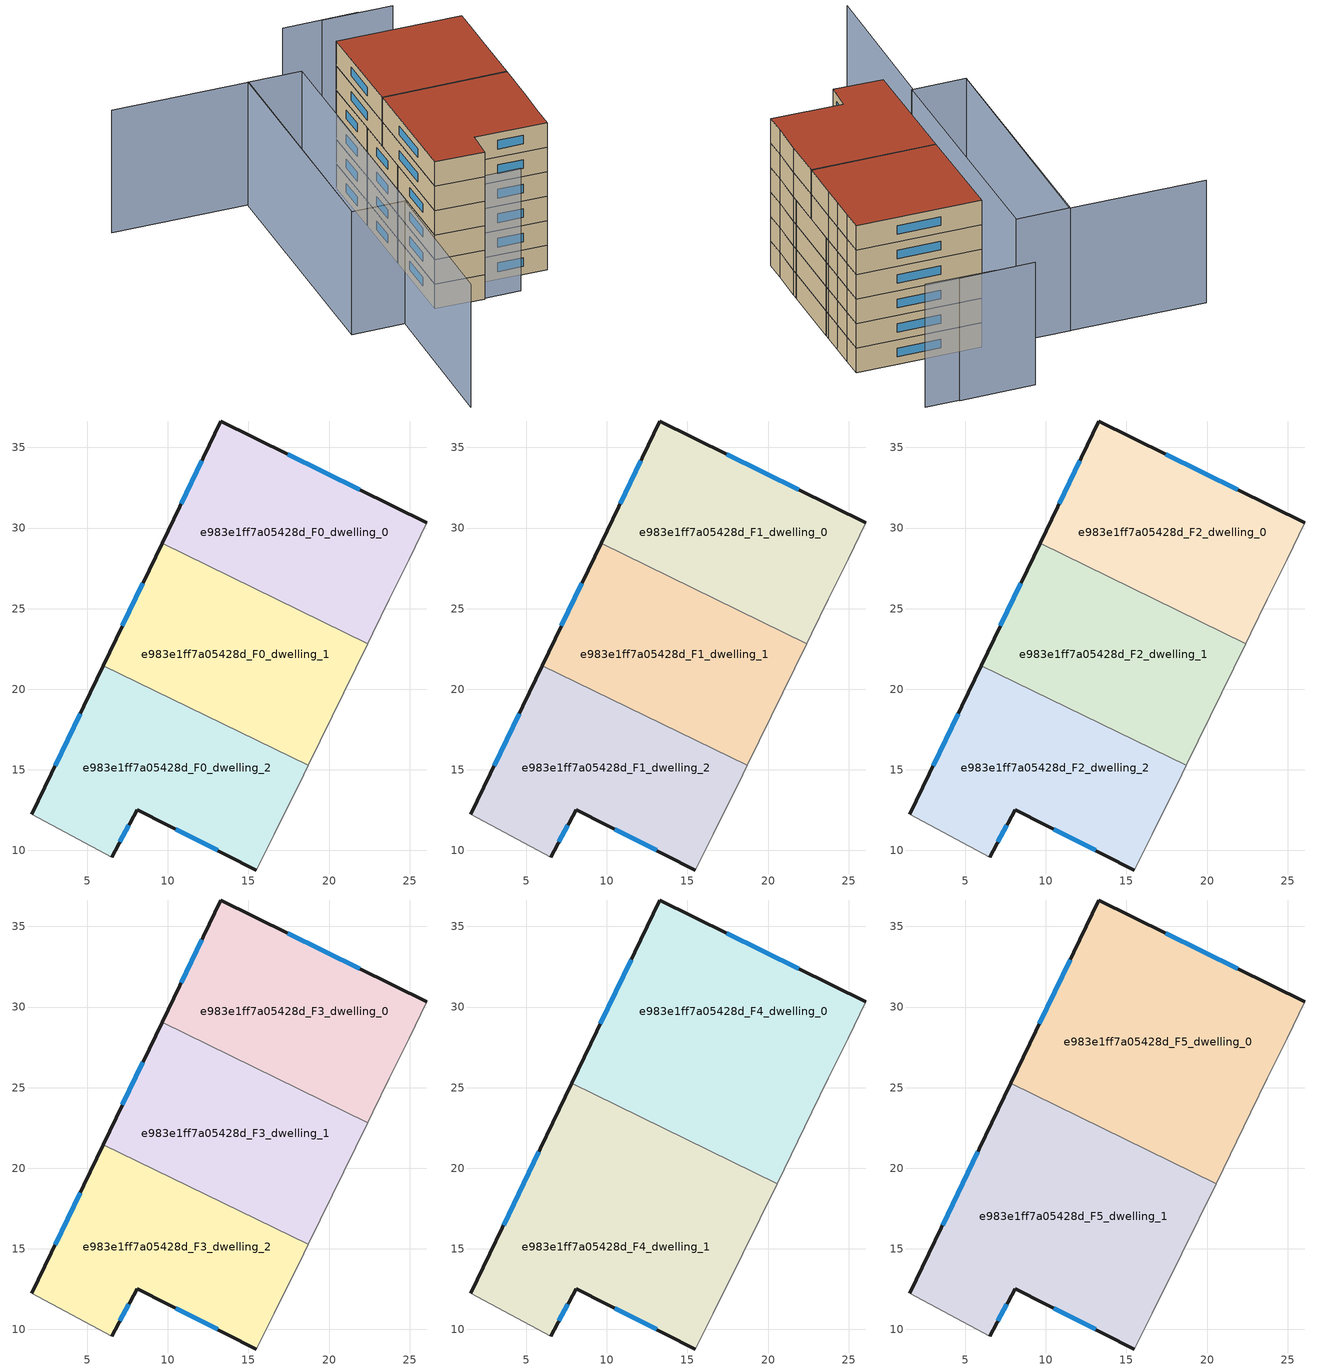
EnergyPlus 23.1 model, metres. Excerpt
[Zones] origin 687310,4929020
e983e1ff7a05428d_F0_dwelling_0
 floor ground (EU_floor_Construction): 26.06,30.33 24.96,28.07 23.74,25.58 22.72,23.47 22.41,22.83 9.64,29.05 13.29,36.64 z0
 wall outside (EU_wall_Construction): 26.06,30.33 13.29,36.64 9.64,29.05 z0:3
 wall adiabatic (EU_wall_Construction): 22.41,22.83 22.72,23.47 23.74,25.58 24.96,28.07 26.06,30.33 z0:3
 wall to e983e1ff7a05428d_F0_dwelling_1 (EU_wall_Construction): 9.64,29.05 22.41,22.83 z0:3
 window (EU_Window_Construction): 12.1,34.17 10.83,31.52 / 21.91,32.38 17.45,34.59 z0.98:2.02
e983e1ff7a05428d_F0_dwelling_1
 floor ground (EU_floor_Construction): 22.41,22.83 18.71,15.27 5.99,21.46 9.64,29.05 z0
 wall outside (EU_wall_Construction): 9.64,29.05 5.99,21.46 z0:3
 wall adiabatic (EU_wall_Construction): 18.71,15.27 22.41,22.83 z0:3
 wall to e983e1ff7a05428d_F0_dwelling_2 (EU_wall_Construction): 5.99,21.47 18.71,15.27 z0:3
 window (EU_Window_Construction): 8.45,26.58 7.18,23.93 z0.98:2.02
e983e1ff7a05428d_F0_dwelling_2
 floor ground (EU_floor_Construction): 18.71,15.27 18.43,14.69 16.59,11.01 15.48,8.78 8.09,12.53 6.5,9.58 1.55,12.24 5.99,21.46 z0
 wall outside (EU_wall_Construction): 5.99,21.46 1.55,12.24 / 6.5,9.58 8.09,12.53 15.48,8.78 z0:3
 wall adiabatic (EU_wall_Construction): 1.55,12.24 6.5,9.58 / 15.48,8.78 16.59,11.01 18.43,14.69 18.71,15.27 z0:3
 window (EU_Window_Construction): 4.55,18.47 3,15.24 / 10.5,11.31 13.08,10 / 7.02,10.54 7.58,11.57 z0.98:2.02
e983e1ff7a05428d_F1_dwelling_0
 floor to e983e1ff7a05428d_F0_dwelling_0 (EU_floor_Construction): 26.06,30.33 24.96,28.07 23.74,25.58 22.72,23.47 22.41,22.83 9.64,29.05 13.29,36.64 z3
 wall outside (EU_wall_Construction): 26.06,30.33 13.29,36.64 9.64,29.05 z3:6
 wall adiabatic (EU_wall_Construction): 22.41,22.83 22.72,23.47 23.74,25.58 24.96,28.07 26.06,30.33 z3:6
 wall to e983e1ff7a05428d_F1_dwelling_1 (EU_wall_Construction): 9.64,29.05 22.41,22.83 z3:6
 window (EU_Window_Construction): 12.1,34.17 10.83,31.52 / 21.91,32.38 17.45,34.59 z3.98:5.02
e983e1ff7a05428d_F1_dwelling_1
 floor to e983e1ff7a05428d_F0_dwelling_1 (EU_floor_Construction): 22.41,22.83 18.71,15.27 5.99,21.46 9.64,29.05 z3
 wall outside (EU_wall_Construction): 9.64,29.05 5.99,21.46 z3:6
 wall adiabatic (EU_wall_Construction): 18.71,15.27 22.41,22.83 z3:6
 wall to e983e1ff7a05428d_F1_dwelling_2 (EU_wall_Construction): 5.99,21.47 18.71,15.27 z3:6
 window (EU_Window_Construction): 8.45,26.58 7.18,23.93 z3.98:5.02
e983e1ff7a05428d_F1_dwelling_2
 floor to e983e1ff7a05428d_F0_dwelling_2 (EU_floor_Construction): 18.71,15.27 18.43,14.69 16.59,11.01 15.48,8.78 8.09,12.53 6.5,9.58 1.55,12.24 5.99,21.46 z3
 wall outside (EU_wall_Construction): 5.99,21.46 1.55,12.24 / 6.5,9.58 8.09,12.53 15.48,8.78 z3:6
 wall adiabatic (EU_wall_Construction): 1.55,12.24 6.5,9.58 / 15.48,8.78 16.59,11.01 18.43,14.69 18.71,15.27 z3:6
 window (EU_Window_Construction): 4.55,18.47 3,15.24 / 10.5,11.31 13.08,10 / 7.02,10.54 7.58,11.57 z3.98:5.02
e983e1ff7a05428d_F2_dwelling_0
 floor to e983e1ff7a05428d_F1_dwelling_0 (EU_floor_Construction): 26.06,30.33 24.96,28.07 23.74,25.58 22.72,23.47 22.41,22.83 9.64,29.05 13.29,36.64 z6
 wall outside (EU_wall_Construction): 26.06,30.33 13.29,36.64 9.64,29.05 z6:9
 wall adiabatic (EU_wall_Construction): 22.41,22.83 22.72,23.47 23.74,25.58 24.96,28.07 26.06,30.33 z6:9
 wall to e983e1ff7a05428d_F2_dwelling_1 (EU_wall_Construction): 9.64,29.05 22.41,22.83 z6:9
 window (EU_Window_Construction): 12.1,34.17 10.83,31.52 / 21.91,32.38 17.45,34.59 z6.98:8.02
e983e1ff7a05428d_F2_dwelling_1
 floor to e983e1ff7a05428d_F1_dwelling_1 (EU_floor_Construction): 22.41,22.83 18.71,15.27 5.99,21.46 9.64,29.05 z6
 wall outside (EU_wall_Construction): 9.64,29.05 5.99,21.46 z6:9
 wall adiabatic (EU_wall_Construction): 18.71,15.27 22.41,22.83 z6:9
 wall to e983e1ff7a05428d_F2_dwelling_2 (EU_wall_Construction): 5.99,21.47 18.71,15.27 z6:9
 window (EU_Window_Construction): 8.45,26.58 7.18,23.93 z6.98:8.02
e983e1ff7a05428d_F2_dwelling_2
 floor to e983e1ff7a05428d_F1_dwelling_2 (EU_floor_Construction): 18.71,15.27 18.43,14.69 16.59,11.01 15.48,8.78 8.09,12.53 6.5,9.58 1.55,12.24 5.99,21.46 z6
 wall outside (EU_wall_Construction): 5.99,21.46 1.55,12.24 / 6.5,9.58 8.09,12.53 15.48,8.78 z6:9
 wall adiabatic (EU_wall_Construction): 1.55,12.24 6.5,9.58 / 15.48,8.78 16.59,11.01 18.43,14.69 18.71,15.27 z6:9
 window (EU_Window_Construction): 4.55,18.47 3,15.24 / 10.5,11.31 13.08,10 / 7.02,10.54 7.58,11.57 z6.98:8.02
e983e1ff7a05428d_F3_dwelling_0
 floor to e983e1ff7a05428d_F2_dwelling_0 (EU_floor_Construction): 26.06,30.33 24.96,28.07 23.74,25.58 22.72,23.47 22.41,22.83 9.64,29.05 13.29,36.64 z9
 wall outside (EU_wall_Construction): 26.06,30.33 13.29,36.64 9.64,29.05 z9:12
 wall adiabatic (EU_wall_Construction): 22.41,22.83 22.72,23.47 23.74,25.58 24.96,28.07 26.06,30.33 z9:12
 wall to e983e1ff7a05428d_F3_dwelling_1 (EU_wall_Construction): 9.64,29.05 22.41,22.83 z9:12
 window (EU_Window_Construction): 12.1,34.17 10.83,31.52 / 21.91,32.38 17.45,34.59 z9.98:11.02
e983e1ff7a05428d_F3_dwelling_1
 floor to e983e1ff7a05428d_F2_dwelling_1 (EU_floor_Construction): 22.41,22.83 18.71,15.27 5.99,21.46 9.64,29.05 z9
 wall outside (EU_wall_Construction): 9.64,29.05 5.99,21.46 z9:12
 wall adiabatic (EU_wall_Construction): 18.71,15.27 22.41,22.83 z9:12
 wall to e983e1ff7a05428d_F3_dwelling_2 (EU_wall_Construction): 5.99,21.47 18.71,15.27 z9:12
 window (EU_Window_Construction): 8.45,26.58 7.18,23.93 z9.98:11.02
e983e1ff7a05428d_F3_dwelling_2
 floor to e983e1ff7a05428d_F2_dwelling_2 (EU_floor_Construction): 18.71,15.27 18.43,14.69 16.59,11.01 15.48,8.78 8.09,12.53 6.5,9.58 1.55,12.24 5.99,21.46 z9
 wall outside (EU_wall_Construction): 5.99,21.46 1.55,12.24 / 6.5,9.58 8.09,12.53 15.48,8.78 z9:12
 wall adiabatic (EU_wall_Construction): 1.55,12.24 6.5,9.58 / 15.48,8.78 16.59,11.01 18.43,14.69 18.71,15.27 z9:12
 window (EU_Window_Construction): 4.55,18.47 3,15.24 / 10.5,11.31 13.08,10 / 7.02,10.54 7.58,11.57 z9.98:11.02
e983e1ff7a05428d_F4_dwelling_0
 floor to e983e1ff7a05428d_F3_dwelling_0 (EU_floor_Construction): 26.06,30.33 24.96,28.07 23.74,25.58 22.41,22.83 9.64,29.05 13.29,36.64 z12
 floor to e983e1ff7a05428d_F3_dwelling_1 (EU_floor_Construction): 22.41,22.83 20.56,19.05 7.82,25.26 9.64,29.05 z12
 wall outside (EU_wall_Construction): 26.06,30.33 13.29,36.64 7.82,25.26 z12:15
 wall adiabatic (EU_wall_Construction): 20.56,19.05 22.72,23.47 23.74,25.58 24.96,28.07 26.06,30.33 z12:15
 wall to e983e1ff7a05428d_F4_dwelling_1 (EU_wall_Construction): 7.82,25.26 20.56,19.05 z12:15
 window (EU_Window_Construction): 11.51,32.94 9.6,28.96 / 21.91,32.38 17.45,34.59 z12.98:14.02
e983e1ff7a05428d_F4_dwelling_1
 floor to e983e1ff7a05428d_F3_dwelling_1 (EU_floor_Construction): 20.56,19.05 18.71,15.27 5.99,21.46 7.82,25.26 z12
 floor to e983e1ff7a05428d_F3_dwelling_2 (EU_floor_Construction): 18.71,15.27 18.43,14.69 16.59,11.01 15.48,8.78 8.09,12.53 6.5,9.58 1.55,12.24 5.99,21.46 z12
 wall outside (EU_wall_Construction): 7.82,25.26 1.55,12.24 / 6.5,9.58 8.09,12.53 15.48,8.78 z12:15
 wall adiabatic (EU_wall_Construction): 1.55,12.24 6.5,9.58 / 15.48,8.78 16.59,11.01 18.43,14.69 20.56,19.05 z12:15
 window (EU_Window_Construction): 5.78,21.03 3.59,16.48 / 10.5,11.31 13.08,10 / 7.02,10.54 7.58,11.57 z12.98:14.02
e983e1ff7a05428d_F5_dwelling_0
 floor to e983e1ff7a05428d_F4_dwelling_0 (EU_floor_Construction): 26.06,30.33 24.96,28.07 23.74,25.58 22.72,23.47 20.56,19.05 7.82,25.26 13.29,36.64 z15
 wall outside (EU_wall_Construction): 26.06,30.33 13.29,36.64 7.82,25.26 z15:18
 wall adiabatic (EU_wall_Construction): 20.56,19.05 22.72,23.47 23.74,25.58 24.96,28.07 26.06,30.33 z15:18
 wall to e983e1ff7a05428d_F5_dwelling_1 (EU_wall_Construction): 7.82,25.26 20.56,19.05 z15:18
 window (EU_Window_Construction): 11.51,32.94 9.6,28.96 / 21.91,32.38 17.45,34.59 z15.98:17.02
 roof outside (EU_roof_Construction): 20.56,19.05 22.72,23.47 23.74,25.58 24.96,28.07 26.06,30.33 13.29,36.64 7.82,25.26 z18
e983e1ff7a05428d_F5_dwelling_1
 floor to e983e1ff7a05428d_F4_dwelling_1 (EU_floor_Construction): 20.56,19.05 18.43,14.69 16.59,11.01 15.48,8.78 8.09,12.53 6.5,9.58 1.55,12.24 7.82,25.26 z15
 wall outside (EU_wall_Construction): 7.82,25.26 1.55,12.24 / 6.5,9.58 8.09,12.53 15.48,8.78 z15:18
 wall adiabatic (EU_wall_Construction): 1.55,12.24 6.5,9.58 / 15.48,8.78 16.59,11.01 18.43,14.69 20.56,19.05 z15:18
 window (EU_Window_Construction): 5.78,21.03 3.59,16.48 / 10.5,11.31 13.08,10 / 7.02,10.54 7.58,11.57 z15.98:17.02
 roof outside (EU_roof_Construction): 16.59,11.01 18.43,14.69 20.56,19.05 7.82,25.26 1.55,12.24 6.5,9.58 8.09,12.53 15.48,8.78 z18
shading: 1.55,12.24 10.35,7.96 / -2.82,12.58 -11.12,-4.2 / -9.42,48.11 4.55,41.24 / 4.55,41.24 -8.23,15.24 / 26.47,40.47 19.33,44.09 / 23.08,42.3 15.29,46.02 / -8.27,15.18 4.44,41.29 / 4.44,41.29 10.01,38.58 / 10.01,38.58 -2.7,12.47 / -2.7,12.47 -8.27,15.18 z0:15
[Building]
EU S2 Campaign: North Axis=0; Terrain=City; Solar Distribution=FullExterior
[Site:Location]
Bologna: Latitude=44.5; Longitude=11.25; Time Zone=1; Elevation=37
[SizingPeriod:WeatherFileDays]
AnnualSizingPeriod: Begin Month=1; Begin Day of Month=1; End Month=12; End Day of Month=31; Day of Week for Start Day=Monday; Use Weather File Daylight Saving Period=No; Use Weather File Rain and Snow Indicators=No
[MATERIAL]
EU_InternalMass_Material: Roughness=MediumRough; Thickness=0.1; Conductivity=1; Density=1800; Specific Heat=900; Thermal Absorptance=0.9; Solar Absorptance=0.7; Visible Absorptance=0.7
[MATERIAL:NOMASS] Roughness=MediumRough; Thermal Absorptance=0.9; Solar Absorptance=0.7; Visible Absorptance=0.7
Name | Thermal Resistance
EU_wall_NoMass | 0.905828
EU_roof_NoMass | 0.37593
EU_floor_NoMass | 0.67114
[WINDOWMATERIAL:SIMPLEGLAZINGSYSTEM]
EU_Window_SimpleGlazing: UFactor=4.52486; Solar Heat Gain Coefficient=0.85; Visible Transmittance=0.85
[CONSTRUCTION]
EU_wall_Construction: EU_wall_NoMass
EU_roof_Construction: EU_roof_NoMass
EU_floor_Construction: EU_floor_NoMass
EU_InternalMass_Construction: EU_InternalMass_Material
EU_Window_Construction: EU_Window_SimpleGlazing
[ZONE] Type=1; Multiplier=1; Ceiling Height=autocalculate; Floor Area=autocalculate; Part of Total Floor Area=Yes
Name | Volume
e983e1ff7a05428d_F0_dwelling_0 | 357.862
e983e1ff7a05428d_F1_dwelling_0; e983e1ff7a05428d_F2_dwelling_0; e983e1ff7a05428d_F3_dwelling_0 | 357.861
e983e1ff7a05428d_F4_dwelling_0 | 536.791
e983e1ff7a05428d_F5_dwelling_0 | 536.807
e983e1ff7a05428d_F0_dwelling_1; e983e1ff7a05428d_F1_dwelling_1; e983e1ff7a05428d_F2_dwelling_1; e983e1ff7a05428d_F3_dwelling_1 | 357.848
e983e1ff7a05428d_F4_dwelling_1 | 536.762
e983e1ff7a05428d_F5_dwelling_1 | 536.774
e983e1ff7a05428d_F0_dwelling_2 | 357.868
e983e1ff7a05428d_F1_dwelling_2; e983e1ff7a05428d_F2_dwelling_2; e983e1ff7a05428d_F3_dwelling_2 | 357.869
[INTERNALMASS] Construction=EU_InternalMass_Construction
Name | Zone or ZoneList | Surface Area
e983e1ff7a05428d_F0_dwelling_0_EU_InternalMass | e983e1ff7a05428d_F0_dwelling_0 | 119.287
e983e1ff7a05428d_F0_dwelling_1_EU_InternalMass | e983e1ff7a05428d_F0_dwelling_1 | 119.283
e983e1ff7a05428d_F0_dwelling_2_EU_InternalMass | e983e1ff7a05428d_F0_dwelling_2 | 119.289
e983e1ff7a05428d_F1_dwelling_0_EU_InternalMass | e983e1ff7a05428d_F1_dwelling_0 | 119.287
e983e1ff7a05428d_F1_dwelling_1_EU_InternalMass | e983e1ff7a05428d_F1_dwelling_1 | 119.283
e983e1ff7a05428d_F1_dwelling_2_EU_InternalMass | e983e1ff7a05428d_F1_dwelling_2 | 119.289
e983e1ff7a05428d_F2_dwelling_0_EU_InternalMass | e983e1ff7a05428d_F2_dwelling_0 | 119.287
e983e1ff7a05428d_F2_dwelling_1_EU_InternalMass | e983e1ff7a05428d_F2_dwelling_1 | 119.283
e983e1ff7a05428d_F2_dwelling_2_EU_InternalMass | e983e1ff7a05428d_F2_dwelling_2 | 119.289
e983e1ff7a05428d_F3_dwelling_0_EU_InternalMass | e983e1ff7a05428d_F3_dwelling_0 | 119.287
e983e1ff7a05428d_F3_dwelling_1_EU_InternalMass | e983e1ff7a05428d_F3_dwelling_1 | 119.283
e983e1ff7a05428d_F3_dwelling_2_EU_InternalMass | e983e1ff7a05428d_F3_dwelling_2 | 119.289
e983e1ff7a05428d_F4_dwelling_0_EU_InternalMass | e983e1ff7a05428d_F4_dwelling_0 | 178.936
e983e1ff7a05428d_F4_dwelling_1_EU_InternalMass | e983e1ff7a05428d_F4_dwelling_1 | 178.924
e983e1ff7a05428d_F5_dwelling_0_EU_InternalMass | e983e1ff7a05428d_F5_dwelling_0 | 178.936
e983e1ff7a05428d_F5_dwelling_1_EU_InternalMass | e983e1ff7a05428d_F5_dwelling_1 | 178.924
[OTHEREQUIPMENT] Fuel Type=Electricity; Design Level Calculation Method=Watts/Area; Power per Zone Floor Area=1; Fraction Latent=0; Fraction Radiant=0; Fraction Lost=0; Carbon Dioxide Generation Rate=0; EndUse Subcategory=EU_Step8_InternalGains
Name | Zone or ZoneList or Space or SpaceList | Schedule
EU_Step8_InternalGain_e983e1ff7a05428d_F0_dwelling_0_f000 | e983e1ff7a05428d_F0_dwelling_0 | EU_Step8_GainSchedule_e983e1ff7a05428d_F0_dwelling_0_f000
EU_Step8_InternalGain_e983e1ff7a05428d_F0_dwelling_1_f000 | e983e1ff7a05428d_F0_dwelling_1 | EU_Step8_GainSchedule_e983e1ff7a05428d_F0_dwelling_1_f000
EU_Step8_InternalGain_e983e1ff7a05428d_F0_dwelling_2_f000 | e983e1ff7a05428d_F0_dwelling_2 | EU_Step8_GainSchedule_e983e1ff7a05428d_F0_dwelling_2_f000
EU_Step8_InternalGain_e983e1ff7a05428d_F1_dwelling_0_f000 | e983e1ff7a05428d_F1_dwelling_0 | EU_Step8_GainSchedule_e983e1ff7a05428d_F1_dwelling_0_f000
EU_Step8_InternalGain_e983e1ff7a05428d_F1_dwelling_1_f000 | e983e1ff7a05428d_F1_dwelling_1 | EU_Step8_GainSchedule_e983e1ff7a05428d_F1_dwelling_1_f000
EU_Step8_InternalGain_e983e1ff7a05428d_F1_dwelling_2_f000 | e983e1ff7a05428d_F1_dwelling_2 | EU_Step8_GainSchedule_e983e1ff7a05428d_F1_dwelling_2_f000
EU_Step8_InternalGain_e983e1ff7a05428d_F2_dwelling_0_f000 | e983e1ff7a05428d_F2_dwelling_0 | EU_Step8_GainSchedule_e983e1ff7a05428d_F2_dwelling_0_f000
EU_Step8_InternalGain_e983e1ff7a05428d_F2_dwelling_1_f000 | e983e1ff7a05428d_F2_dwelling_1 | EU_Step8_GainSchedule_e983e1ff7a05428d_F2_dwelling_1_f000
EU_Step8_InternalGain_e983e1ff7a05428d_F2_dwelling_2_f000 | e983e1ff7a05428d_F2_dwelling_2 | EU_Step8_GainSchedule_e983e1ff7a05428d_F2_dwelling_2_f000
EU_Step8_InternalGain_e983e1ff7a05428d_F3_dwelling_0_f000 | e983e1ff7a05428d_F3_dwelling_0 | EU_Step8_GainSchedule_e983e1ff7a05428d_F3_dwelling_0_f000
EU_Step8_InternalGain_e983e1ff7a05428d_F3_dwelling_1_f000 | e983e1ff7a05428d_F3_dwelling_1 | EU_Step8_GainSchedule_e983e1ff7a05428d_F3_dwelling_1_f000
EU_Step8_InternalGain_e983e1ff7a05428d_F3_dwelling_2_f000 | e983e1ff7a05428d_F3_dwelling_2 | EU_Step8_GainSchedule_e983e1ff7a05428d_F3_dwelling_2_f000
EU_Step8_InternalGain_e983e1ff7a05428d_F4_dwelling_0_f000 | e983e1ff7a05428d_F4_dwelling_0 | EU_Step8_GainSchedule_e983e1ff7a05428d_F4_dwelling_0_f000
EU_Step8_InternalGain_e983e1ff7a05428d_F4_dwelling_1_f000 | e983e1ff7a05428d_F4_dwelling_1 | EU_Step8_GainSchedule_e983e1ff7a05428d_F4_dwelling_1_f000
EU_Step8_InternalGain_e983e1ff7a05428d_F5_dwelling_0_f000 | e983e1ff7a05428d_F5_dwelling_0 | EU_Step8_GainSchedule_e983e1ff7a05428d_F5_dwelling_0_f000
EU_Step8_InternalGain_e983e1ff7a05428d_F5_dwelling_1_f000 | e983e1ff7a05428d_F5_dwelling_1 | EU_Step8_GainSchedule_e983e1ff7a05428d_F5_dwelling_1_f000
[ZONEVENTILATION:DESIGNFLOWRATE] Schedule=EU_AlwaysOn; Design Flow Rate Calculation Method=AirChanges/Hour; Air Changes per Hour=0.73129; Ventilation Type=Natural; Fan Pressure Rise=0; Fan Total Efficiency=1; Constant Term Coefficient=1; Temperature Term Coefficient=0; Velocity Term Coefficient=0; Velocity Squared Term Coefficient=0; Minimum Indoor Temperature=-100; Maximum Indoor Temperature=100; Delta Temperature=-100; Minimum Outdoor Temperature=-100; Maximum Outdoor Temperature=100; Maximum Wind Speed=40
Name | Zone or ZoneList or Space or SpaceList
EU_ConstantAir_e983e1ff7a05428d_F0_dwelling_0 | e983e1ff7a05428d_F0_dwelling_0
EU_ConstantAir_e983e1ff7a05428d_F0_dwelling_1 | e983e1ff7a05428d_F0_dwelling_1
EU_ConstantAir_e983e1ff7a05428d_F0_dwelling_2 | e983e1ff7a05428d_F0_dwelling_2
EU_ConstantAir_e983e1ff7a05428d_F1_dwelling_0 | e983e1ff7a05428d_F1_dwelling_0
EU_ConstantAir_e983e1ff7a05428d_F1_dwelling_1 | e983e1ff7a05428d_F1_dwelling_1
EU_ConstantAir_e983e1ff7a05428d_F1_dwelling_2 | e983e1ff7a05428d_F1_dwelling_2
EU_ConstantAir_e983e1ff7a05428d_F2_dwelling_0 | e983e1ff7a05428d_F2_dwelling_0
EU_ConstantAir_e983e1ff7a05428d_F2_dwelling_1 | e983e1ff7a05428d_F2_dwelling_1
EU_ConstantAir_e983e1ff7a05428d_F2_dwelling_2 | e983e1ff7a05428d_F2_dwelling_2
EU_ConstantAir_e983e1ff7a05428d_F3_dwelling_0 | e983e1ff7a05428d_F3_dwelling_0
EU_ConstantAir_e983e1ff7a05428d_F3_dwelling_1 | e983e1ff7a05428d_F3_dwelling_1
EU_ConstantAir_e983e1ff7a05428d_F3_dwelling_2 | e983e1ff7a05428d_F3_dwelling_2
EU_ConstantAir_e983e1ff7a05428d_F4_dwelling_0 | e983e1ff7a05428d_F4_dwelling_0
EU_ConstantAir_e983e1ff7a05428d_F4_dwelling_1 | e983e1ff7a05428d_F4_dwelling_1
EU_ConstantAir_e983e1ff7a05428d_F5_dwelling_0 | e983e1ff7a05428d_F5_dwelling_0
EU_ConstantAir_e983e1ff7a05428d_F5_dwelling_1 | e983e1ff7a05428d_F5_dwelling_1
[HVACTEMPLATE:THERMOSTAT] Constant Heating Setpoint=20; Constant Cooling Setpoint=50
EU_HeatOnly_e983e1ff7a05428d_F0_dwelling_0; EU_HeatOnly_e983e1ff7a05428d_F0_dwelling_1; EU_HeatOnly_e983e1ff7a05428d_F0_dwelling_2; EU_HeatOnly_e983e1ff7a05428d_F1_dwelling_0; EU_HeatOnly_e983e1ff7a05428d_F1_dwelling_1; EU_HeatOnly_e983e1ff7a05428d_F1_dwelling_2; EU_HeatOnly_e983e1ff7a05428d_F2_dwelling_0; EU_HeatOnly_e983e1ff7a05428d_F2_dwelling_1; EU_HeatOnly_e983e1ff7a05428d_F2_dwelling_2; EU_HeatOnly_e983e1ff7a05428d_F3_dwelling_0; EU_HeatOnly_e983e1ff7a05428d_F3_dwelling_1; EU_HeatOnly_e983e1ff7a05428d_F3_dwelling_2; EU_HeatOnly_e983e1ff7a05428d_F4_dwelling_0; EU_HeatOnly_e983e1ff7a05428d_F4_dwelling_1; EU_HeatOnly_e983e1ff7a05428d_F5_dwelling_0; EU_HeatOnly_e983e1ff7a05428d_F5_dwelling_1
[HVACTEMPLATE:ZONE:IDEALLOADSAIRSYSTEM] System Availability Schedule=EU_AlwaysOn; Maximum Heating Supply Air Temperature=50; Minimum Cooling Supply Air Temperature=13; Maximum Heating Supply Air Humidity Ratio=0.0156; Minimum Cooling Supply Air Humidity Ratio=0.0077; Heating Limit=NoLimit; Cooling Limit=NoLimit; Heating Availability Schedule=EU_AlwaysOn; Cooling Availability Schedule=EU_CoolingOff; Dehumidification Control Type=ConstantSensibleHeatRatio; Cooling Sensible Heat Ratio=0.7; Dehumidification Setpoint=60; Humidification Control Type=None; Humidification Setpoint=30; Outdoor Air Method=None; Outdoor Air Flow Rate per Person=0.00944; Outdoor Air Flow Rate per Zone Floor Area=0; Outdoor Air Flow Rate per Zone=0; Demand Controlled Ventilation Type=None; Outdoor Air Economizer Type=NoEconomizer; Heat Recovery Type=None; Sensible Heat Recovery Effectiveness=0.7; Latent Heat Recovery Effectiveness=0.65
Name | Template Thermostat
e983e1ff7a05428d_F0_dwelling_0 | EU_HeatOnly_e983e1ff7a05428d_F0_dwelling_0
e983e1ff7a05428d_F0_dwelling_1 | EU_HeatOnly_e983e1ff7a05428d_F0_dwelling_1
e983e1ff7a05428d_F0_dwelling_2 | EU_HeatOnly_e983e1ff7a05428d_F0_dwelling_2
e983e1ff7a05428d_F1_dwelling_0 | EU_HeatOnly_e983e1ff7a05428d_F1_dwelling_0
e983e1ff7a05428d_F1_dwelling_1 | EU_HeatOnly_e983e1ff7a05428d_F1_dwelling_1
e983e1ff7a05428d_F1_dwelling_2 | EU_HeatOnly_e983e1ff7a05428d_F1_dwelling_2
e983e1ff7a05428d_F2_dwelling_0 | EU_HeatOnly_e983e1ff7a05428d_F2_dwelling_0
e983e1ff7a05428d_F2_dwelling_1 | EU_HeatOnly_e983e1ff7a05428d_F2_dwelling_1
e983e1ff7a05428d_F2_dwelling_2 | EU_HeatOnly_e983e1ff7a05428d_F2_dwelling_2
e983e1ff7a05428d_F3_dwelling_0 | EU_HeatOnly_e983e1ff7a05428d_F3_dwelling_0
e983e1ff7a05428d_F3_dwelling_1 | EU_HeatOnly_e983e1ff7a05428d_F3_dwelling_1
e983e1ff7a05428d_F3_dwelling_2 | EU_HeatOnly_e983e1ff7a05428d_F3_dwelling_2
e983e1ff7a05428d_F4_dwelling_0 | EU_HeatOnly_e983e1ff7a05428d_F4_dwelling_0
e983e1ff7a05428d_F4_dwelling_1 | EU_HeatOnly_e983e1ff7a05428d_F4_dwelling_1
e983e1ff7a05428d_F5_dwelling_0 | EU_HeatOnly_e983e1ff7a05428d_F5_dwelling_0
e983e1ff7a05428d_F5_dwelling_1 | EU_HeatOnly_e983e1ff7a05428d_F5_dwelling_1
[SIZING:ZONE] Zone Cooling Design Supply Air Temperature Input Method=SupplyAirTemperature; Zone Cooling Design Supply Air Temperature=13; Zone Heating Design Supply Air Temperature Input Method=SupplyAirTemperature; Zone Heating Design Supply Air Temperature=50; Zone Cooling Design Supply Air Humidity Ratio=0.008; Zone Heating Design Supply Air Humidity Ratio=0.008; Cooling Design Air Flow Method=DesignDay; Cooling Design Air Flow Rate=0; Cooling Minimum Air Flow per Zone Floor Area=0.000762; Cooling Minimum Air Flow=0; Cooling Minimum Air Flow Fraction=0.2; Heating Design Air Flow Method=DesignDay; Heating Design Air Flow Rate=0; Heating Maximum Air Flow per Zone Floor Area=0.002032; Heating Maximum Air Flow=0.141576; Heating Maximum Air Flow Fraction=0.3; Account for Dedicated Outdoor Air System=No; Dedicated Outdoor Air System Control Strategy=NeutralSupplyAir; Dedicated Outdoor Air Low Setpoint Temperature for Design=autosize; Dedicated Outdoor Air High Setpoint Temperature for Design=autosize; Zone Load Sizing Method=Sensible Load Only No Latent Load; Zone Latent Cooling Design Supply Air Humidity Ratio Input Method=HumidityRatioDifference; Zone Cooling Design Supply Air Humidity Ratio Difference=0.005; Zone Latent Heating Design Supply Air Humidity Ratio Input Method=HumidityRatioDifference; Zone Humidification Design Supply Air Humidity Ratio Difference=0.005
e983e1ff7a05428d_F0_dwelling_0; e983e1ff7a05428d_F0_dwelling_1; e983e1ff7a05428d_F0_dwelling_2; e983e1ff7a05428d_F1_dwelling_0; e983e1ff7a05428d_F1_dwelling_1; e983e1ff7a05428d_F1_dwelling_2; e983e1ff7a05428d_F2_dwelling_0; e983e1ff7a05428d_F2_dwelling_1; e983e1ff7a05428d_F2_dwelling_2; e983e1ff7a05428d_F3_dwelling_0; e983e1ff7a05428d_F3_dwelling_1; e983e1ff7a05428d_F3_dwelling_2; e983e1ff7a05428d_F4_dwelling_0; e983e1ff7a05428d_F4_dwelling_1; e983e1ff7a05428d_F5_dwelling_0; e983e1ff7a05428d_F5_dwelling_1
[SCHEDULE:CONSTANT]
Name | Hourly Value
EU_AlwaysOn | 1
EU_CoolingOff | 0
[SCHEDULE:FILE] Column Number=1; Rows to Skip at Top=0; Number of Hours of Data=8760; Column Separator=Comma; Interpolate to Timestep=No; Minutes per Item=60; Adjust Schedule for Daylight Savings=Yes
Name | File
EU_Step8_GainSchedule_e983e1ff7a05428d_F0_dwelling_0_f000 | ../../schedules/e983e1ff7a05428d/e983e1ff7a05428d_F0_dwelling_0_f000_gain.csv
EU_Step8_GainSchedule_e983e1ff7a05428d_F0_dwelling_1_f000 | ../../schedules/e983e1ff7a05428d/e983e1ff7a05428d_F0_dwelling_1_f000_gain.csv
EU_Step8_GainSchedule_e983e1ff7a05428d_F0_dwelling_2_f000 | ../../schedules/e983e1ff7a05428d/e983e1ff7a05428d_F0_dwelling_2_f000_gain.csv
EU_Step8_GainSchedule_e983e1ff7a05428d_F1_dwelling_0_f000 | ../../schedules/e983e1ff7a05428d/e983e1ff7a05428d_F1_dwelling_0_f000_gain.csv
EU_Step8_GainSchedule_e983e1ff7a05428d_F1_dwelling_1_f000 | ../../schedules/e983e1ff7a05428d/e983e1ff7a05428d_F1_dwelling_1_f000_gain.csv
EU_Step8_GainSchedule_e983e1ff7a05428d_F1_dwelling_2_f000 | ../../schedules/e983e1ff7a05428d/e983e1ff7a05428d_F1_dwelling_2_f000_gain.csv
EU_Step8_GainSchedule_e983e1ff7a05428d_F2_dwelling_0_f000 | ../../schedules/e983e1ff7a05428d/e983e1ff7a05428d_F2_dwelling_0_f000_gain.csv
EU_Step8_GainSchedule_e983e1ff7a05428d_F2_dwelling_1_f000 | ../../schedules/e983e1ff7a05428d/e983e1ff7a05428d_F2_dwelling_1_f000_gain.csv
EU_Step8_GainSchedule_e983e1ff7a05428d_F2_dwelling_2_f000 | ../../schedules/e983e1ff7a05428d/e983e1ff7a05428d_F2_dwelling_2_f000_gain.csv
EU_Step8_GainSchedule_e983e1ff7a05428d_F3_dwelling_0_f000 | ../../schedules/e983e1ff7a05428d/e983e1ff7a05428d_F3_dwelling_0_f000_gain.csv
EU_Step8_GainSchedule_e983e1ff7a05428d_F3_dwelling_1_f000 | ../../schedules/e983e1ff7a05428d/e983e1ff7a05428d_F3_dwelling_1_f000_gain.csv
EU_Step8_GainSchedule_e983e1ff7a05428d_F3_dwelling_2_f000 | ../../schedules/e983e1ff7a05428d/e983e1ff7a05428d_F3_dwelling_2_f000_gain.csv
EU_Step8_GainSchedule_e983e1ff7a05428d_F4_dwelling_0_f000 | ../../schedules/e983e1ff7a05428d/e983e1ff7a05428d_F4_dwelling_0_f000_gain.csv
EU_Step8_GainSchedule_e983e1ff7a05428d_F4_dwelling_1_f000 | ../../schedules/e983e1ff7a05428d/e983e1ff7a05428d_F4_dwelling_1_f000_gain.csv
EU_Step8_GainSchedule_e983e1ff7a05428d_F5_dwelling_0_f000 | ../../schedules/e983e1ff7a05428d/e983e1ff7a05428d_F5_dwelling_0_f000_gain.csv
EU_Step8_GainSchedule_e983e1ff7a05428d_F5_dwelling_1_f000 | ../../schedules/e983e1ff7a05428d/e983e1ff7a05428d_F5_dwelling_1_f000_gain.csv
